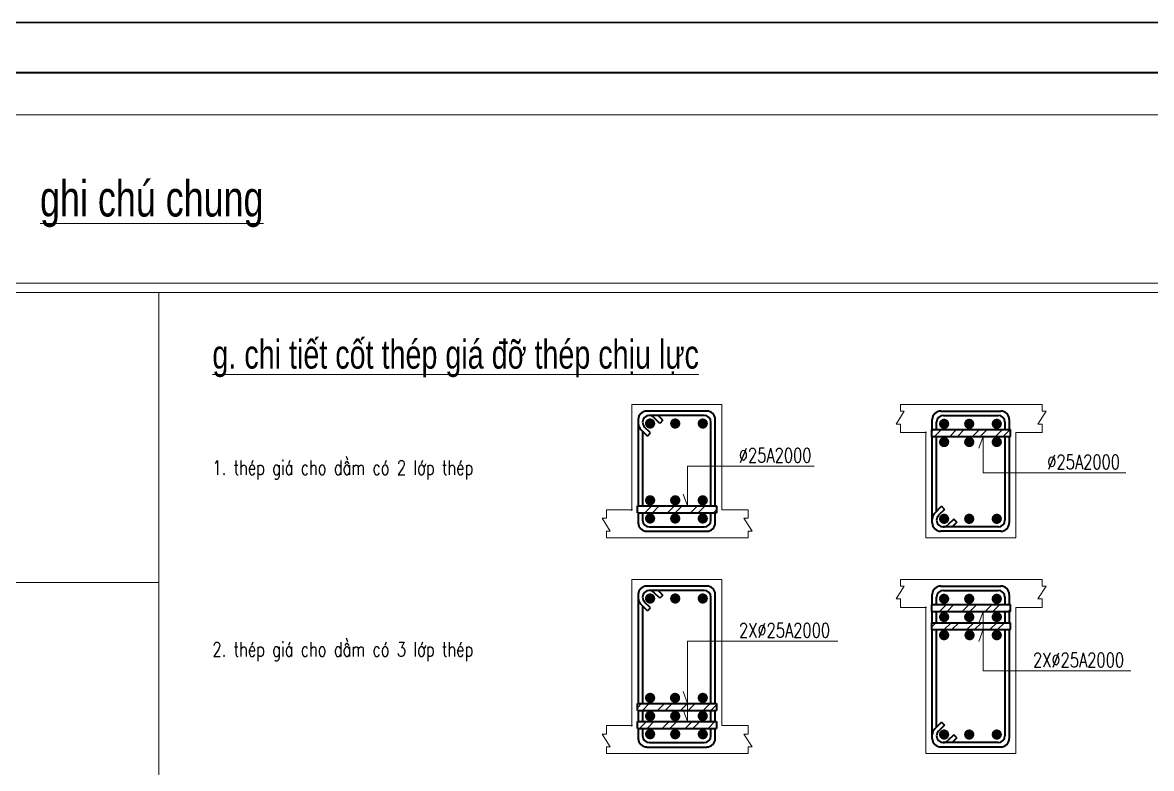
# Model space of a CAD drawing. Extents: x -2098986 to 943, y -1296280 to 73591.
# Drawn here: x -1675128 to -1659353, y -1028076 to -1017655 of the extents above; entities that cross this region are included whole.
import ezdxf
from ezdxf.enums import TextEntityAlignment as Align

# ---------------------------------------------------------------- set-up
doc = ezdxf.new("R2010")
doc.units = 0
doc.header["$LTSCALE"] = 150
for name, color, linetype, lineweight in [('05.Text', 253, 'Continuous', 18), ('11.Khung bo', 32, 'Continuous', 50), ('12.Khung', 36, 'Continuous', 25), ('LS-DIM', 251, 'Continuous', 13), ('LS-HATCH', 147, 'Continuous', 9), ('LS-TEXT', 60, 'Continuous', 20), ('LS-THAY', 7, 'Continuous', 20), ('LS-THEP', 3, 'Continuous', 35)]:
    doc.layers.add(name, color=color, linetype=linetype, lineweight=lineweight)
doc.layers.add('Tpl_Bound', color=1, linetype='Continuous', plot=False)
doc.styles.add('KCVN-LEADER', font='vnromadi.shx', dxfattribs={"width": 0.7, "height": 4})
doc.styles.add('vnsimpli', font='vnsimli.shx', dxfattribs={"width": 0.75})
pattern_1 = [(45, (-655228.4, 2393340.87), (-159.803483, 159.803483), []), (45, (-655121.87, 2393340.87), (-159.803483, 159.803483), [])]
pattern_2 = [(45, (-655228.4, 2393597.15), (-159.803483, 159.803483), []), (45, (-655121.87, 2393597.15), (-159.803483, 159.803483), [])]

# ---------------------------------------------------------------- blocks, each defined once
blk = doc.blocks.new('100')
at = {"layer": '11.Khung bo', "const_width": 26.7}
blk.add_lwpolyline([(1860913, -945240), (1860913, -916940), (1896063, -916940), (1896063, -945240)], close=True, dxfattribs=at)
blk.add_lwpolyline([(1860913, -945240), (1860913, -916940), (1896063, -916940), (1896063, -945240)], close=True, dxfattribs=at)
blk.add_lwpolyline([(1860913, -945240), (1860913, -916940), (1896063, -916940), (1896063, -945240)], close=True, dxfattribs=at)
at = {"layer": '12.Khung'}
blk.add_lwpolyline([(1901579, -945940), (1901579, -916240), (1859580, -916240), (1859580, -945940)], close=True, dxfattribs=at)
blk.add_lwpolyline([(1901579, -945940), (1901579, -916240), (1859580, -916240), (1859580, -945940)], close=True, dxfattribs=at)
blk.add_lwpolyline([(1901579, -945940), (1901579, -916240), (1859580, -916240), (1859580, -945940)], close=True, dxfattribs=at)

msp = doc.modelspace()

# ---------------------------------------------------------------- hatches: boundary and pattern name
at = {"layer": 'LS-HATCH'}
h = msp.add_hatch(dxfattribs=at)
h.set_pattern_fill('ANSI32', color=256, scale=23.726641, style=0)
h.set_pattern_definition(pattern_1)
h.paths.add_polyline_path([(-1662427.8, -1023341.7), (-1662427.8, -1023438.8), (-1661323.5, -1023438.8), (-1661323.5, -1023341.7)])
h = msp.add_hatch(dxfattribs=at)
h.set_pattern_fill('ANSI32', color=256, scale=23.726641, style=0)
h.set_pattern_definition(pattern_1)
h.paths.add_polyline_path([(-1665432.1, -1024504.6), (-1665432.1, -1024407.5), (-1666536.4, -1024407.5), (-1666536.4, -1024504.6)])
h = msp.add_hatch(dxfattribs=at)
h.set_pattern_fill('ANSI32', color=256, scale=23.726641, style=0)
h.set_pattern_definition(pattern_2)
h.paths.add_polyline_path([(-1662427.8, -1025786.3), (-1662427.8, -1025883.4), (-1661323.5, -1025883.4), (-1661323.5, -1025786.3)])
h = msp.add_hatch(dxfattribs=at)
h.set_pattern_fill('ANSI32', color=256, scale=23.726641, style=0)
h.set_pattern_definition(pattern_2)
h.paths.add_polyline_path([(-1662427.8, -1026040.2), (-1662427.8, -1026137.3), (-1661323.5, -1026137.3), (-1661323.5, -1026040.2)])
h = msp.add_hatch(dxfattribs=at)
h.set_pattern_fill('ANSI32', color=256, scale=23.726641, style=0)
h.set_pattern_definition(pattern_2)
h.paths.add_polyline_path([(-1665432.1, -1027265), (-1665432.1, -1027167.9), (-1666536.4, -1027167.9), (-1666536.4, -1027265)])
h = msp.add_hatch(dxfattribs=at)
h.set_pattern_fill('ANSI32', color=256, scale=23.726641, style=0)
h.set_pattern_definition(pattern_2)
h.paths.add_polyline_path([(-1665432.1, -1027518.9), (-1665432.1, -1027421.8), (-1666536.4, -1027421.8), (-1666536.4, -1027518.9)])

# ---------------------------------------------------------------- linework, layer by layer
at = {"layer": 'LS-DIM', "linetype": 'ByBlock'}
for p, q in [((-1661702.2, -1023438.8), (-1661764.3, -1023603.9)), ((-1665835.5, -1024407.5), (-1665897.6, -1024242.4)), ((-1661702.2, -1025883.4), (-1661764.3, -1026048.5)), ((-1661702.2, -1026137.3), (-1661764.3, -1026302.4)), ((-1665835.5, -1027167.9), (-1665897.6, -1027002.8)), ((-1665835.5, -1027421.8), (-1665897.6, -1027256.7))]:
    msp.add_line(p, q, dxfattribs=at)
at = {"layer": 'LS-DIM'}
for p, q in [((-1661702.2, -1023944.2), (-1661702.2, -1023438.8)), ((-1664066.3, -1023851.9), (-1665835.5, -1023851.9)), ((-1665835.5, -1023851.9), (-1665835.5, -1024407.5)), ((-1659710.9, -1023944.2), (-1661702.2, -1023944.2)), ((-1661702.2, -1026711.4), (-1661702.2, -1025883.4)), ((-1663735.1, -1026296.5), (-1665835.5, -1026296.5)), ((-1665835.5, -1026296.5), (-1665835.5, -1027421.8)), ((-1659641.6, -1026711.4), (-1661702.2, -1026711.4))]:
    msp.add_line(p, q, dxfattribs=at)
for points in [[(-1662860.1, -1023383.1), (-1662860.1, -1023264.4), (-1662919.2, -1023264.4), (-1662806.6, -1023085.6), (-1662860.1, -1023085.6), (-1662860.1, -1022992.7)], [(-1660879.3, -1023383.1), (-1660879.3, -1023264.4), (-1660938.5, -1023264.4), (-1660825.9, -1023085.6), (-1660879.3, -1023085.6), (-1660879.3, -1022992.7)], [(-1666968.7, -1024463.2), (-1666968.7, -1024581.9), (-1667027.8, -1024581.9), (-1666915.2, -1024760.7), (-1666968.7, -1024760.7), (-1666968.7, -1024853.6)], [(-1664987.9, -1024463.2), (-1664987.9, -1024581.9), (-1665047.1, -1024581.9), (-1664934.5, -1024760.7), (-1664987.9, -1024760.7), (-1664987.9, -1024853.6)], [(-1662860.1, -1025827.7), (-1662860.1, -1025709.1), (-1662919.2, -1025709.1), (-1662806.6, -1025530.2), (-1662860.1, -1025530.2), (-1662860.1, -1025437.3)], [(-1660879.3, -1025827.7), (-1660879.3, -1025709.1), (-1660938.5, -1025709.1), (-1660825.9, -1025530.2), (-1660879.3, -1025530.2), (-1660879.3, -1025437.3)], [(-1666968.7, -1027477.5), (-1666968.7, -1027596.1), (-1667027.8, -1027596.1), (-1666915.2, -1027775), (-1666968.7, -1027775), (-1666968.7, -1027867.8)], [(-1664987.9, -1027477.5), (-1664987.9, -1027596.1), (-1665047.1, -1027596.1), (-1664934.5, -1027775), (-1664987.9, -1027775), (-1664987.9, -1027867.8)]]:
    msp.add_lwpolyline(points, dxfattribs=at)
at = {"layer": 'LS-THAY'}
for p, q in [((-1689670.4, -1021297), (-1656781, -1021297)), ((-1689670.4, -1021427.1), (-1656781, -1021427.1)), ((-1673225.7, -1046311.5), (-1673225.7, -1021427.1)), ((-1666614.4, -1022992.7), (-1665356.7, -1022992.7)), ((-1666614.4, -1022992.7), (-1666614.4, -1024457.3)), ((-1665356.7, -1022992.7), (-1665356.7, -1024463.2)), ((-1662860.1, -1022992.7), (-1660879.3, -1022992.7)), ((-1662860.1, -1023383.1), (-1662511.7, -1023383.1)), ((-1662505.7, -1024853.6), (-1662505.7, -1023389)), ((-1661248.1, -1024853.6), (-1661248.1, -1023383.1)), ((-1661248.1, -1023383.1), (-1660879.3, -1023383.1)), ((-1666968.7, -1024463.2), (-1666620.3, -1024463.2)), ((-1665356.7, -1024463.2), (-1664987.9, -1024463.2)), ((-1666968.7, -1024853.6), (-1664987.9, -1024853.6)), ((-1662505.7, -1024853.6), (-1661248.1, -1024853.6)), ((-1689670.4, -1025476.9), (-1673225.7, -1025476.9)), ((-1666614.4, -1025437.3), (-1665356.7, -1025437.3)), ((-1666614.4, -1025437.3), (-1666614.4, -1027471.6)), ((-1665356.7, -1025437.3), (-1665356.7, -1027477.5)), ((-1662860.1, -1025437.3), (-1660879.3, -1025437.3)), ((-1662860.1, -1025827.7), (-1662511.7, -1025827.7)), ((-1662505.7, -1027867.8), (-1662505.7, -1025833.6)), ((-1661248.1, -1027867.8), (-1661248.1, -1025827.7)), ((-1661248.1, -1025827.7), (-1660879.3, -1025827.7)), ((-1666968.7, -1027477.5), (-1666620.3, -1027477.5)), ((-1665356.7, -1027477.5), (-1664987.9, -1027477.5)), ((-1666968.7, -1027867.8), (-1664987.9, -1027867.8)), ((-1662505.7, -1027867.8), (-1661248.1, -1027867.8))]:
    msp.add_line(p, q, dxfattribs=at)
msp.add_lwpolyline([(-1689670.4, -1018944.3), (-1656781, -1018944.3), (-1656781, -1046311.5), (-1689670.4, -1046311.5)], close=True, dxfattribs=at)
at = {"layer": 'LS-THEP'}
for p, q in [((-1665566.2, -1023083.6), (-1666404.8, -1023083.6)), ((-1665603.4, -1023144.5), (-1666371.6, -1023144.5)), ((-1666222, -1023254.8), (-1666304.5, -1023172.3)), ((-1666178.9, -1023211.8), (-1666246.2, -1023144.5)), ((-1662296.2, -1023083.6), (-1661457.6, -1023083.6)), ((-1662259.1, -1023144.5), (-1661494.8, -1023144.5)), ((-1666523.5, -1023202.2), (-1666523.5, -1023254.8)), ((-1666523.5, -1023202.2), (-1666523.5, -1024407.5)), ((-1666395.3, -1023432.1), (-1666488.7, -1023338.7)), ((-1666352.3, -1023389), (-1666434.8, -1023306.5)), ((-1666178.9, -1023211.8), (-1666222, -1023254.8)), ((-1665508.5, -1024407.5), (-1665508.5, -1023239.4)), ((-1665447.6, -1024407.5), (-1665447.6, -1023202.2)), ((-1662427.8, -1023341.7), (-1661323.5, -1023341.7)), ((-1662427.8, -1023341.7), (-1662427.8, -1023438.8)), ((-1662414.9, -1023243.9), (-1662414.9, -1023202.2)), ((-1662414.9, -1023341.7), (-1662414.9, -1023243.9)), ((-1662354, -1023237.9), (-1662354, -1023233.3)), ((-1662354, -1023341.7), (-1662354, -1023243.9)), ((-1661399.8, -1023233.3), (-1661399.8, -1023237.9)), ((-1661399.8, -1023243.9), (-1661399.8, -1023341.7)), ((-1661339, -1023202.2), (-1661339, -1023243.9)), ((-1661339, -1023243.9), (-1661339, -1023341.7)), ((-1661323.5, -1023438.8), (-1661323.5, -1023341.7)), ((-1666462.6, -1023364.8), (-1666462.6, -1024407.5)), ((-1666395.3, -1023432.1), (-1666352.3, -1023389)), ((-1662427.8, -1023438.8), (-1661323.5, -1023438.8)), ((-1662414.9, -1024644.1), (-1662414.9, -1023438.8)), ((-1662414.9, -1023497.8), (-1662414.9, -1023456.1)), ((-1662354, -1024481.5), (-1662354, -1023438.8)), ((-1662354, -1023491.7), (-1662354, -1023487.2)), ((-1661399.8, -1023438.8), (-1661399.8, -1024606.9)), ((-1661399.8, -1023487.2), (-1661399.8, -1023491.7)), ((-1661339, -1023438.8), (-1661339, -1024644.1)), ((-1666536.4, -1024504.6), (-1666536.4, -1024407.5)), ((-1666536.4, -1024407.5), (-1665432.1, -1024407.5)), ((-1666523.5, -1024348.5), (-1666523.5, -1024390.2)), ((-1666462.6, -1024354.5), (-1666462.6, -1024359.1)), ((-1665508.5, -1024359.1), (-1665508.5, -1024354.5)), ((-1665432.1, -1024407.5), (-1665432.1, -1024504.6)), ((-1662286.7, -1024414.2), (-1662380.1, -1024507.6)), ((-1662286.7, -1024414.2), (-1662243.6, -1024457.2)), ((-1666536.4, -1024504.6), (-1665432.1, -1024504.6)), ((-1666523.5, -1024504.6), (-1666523.5, -1024602.4)), ((-1666523.5, -1024602.4), (-1666523.5, -1024644.1)), ((-1666462.6, -1024504.6), (-1666462.6, -1024602.4)), ((-1666462.6, -1024608.4), (-1666462.6, -1024613)), ((-1665508.5, -1024602.4), (-1665508.5, -1024504.6)), ((-1665508.5, -1024613), (-1665508.5, -1024608.4)), ((-1665447.6, -1024602.4), (-1665447.6, -1024504.6)), ((-1665447.6, -1024644.1), (-1665447.6, -1024602.4)), ((-1662414.9, -1024644.1), (-1662414.9, -1024591.5)), ((-1662243.6, -1024457.2), (-1662326.2, -1024539.8)), ((-1662113.4, -1024591.5), (-1662195.9, -1024674)), ((-1662070.3, -1024634.5), (-1662113.4, -1024591.5)), ((-1666404.8, -1024762.7), (-1665566.2, -1024762.7)), ((-1666367.7, -1024701.8), (-1665603.4, -1024701.8)), ((-1661457.6, -1024762.7), (-1662296.2, -1024762.7)), ((-1661494.8, -1024701.8), (-1662263, -1024701.8)), ((-1662070.3, -1024634.5), (-1662137.6, -1024701.8)), ((-1665566.2, -1025528.2), (-1666404.8, -1025528.2)), ((-1662296.2, -1025528.2), (-1661457.6, -1025528.2)), ((-1666523.5, -1025646.9), (-1666523.5, -1027167.9)), ((-1666523.5, -1025646.9), (-1666523.5, -1025699.4)), ((-1665603.4, -1025589.1), (-1666371.6, -1025589.1)), ((-1666222, -1025699.5), (-1666304.5, -1025616.9)), ((-1666178.9, -1025656.4), (-1666246.2, -1025589.1)), ((-1666178.9, -1025656.4), (-1666222, -1025699.5)), ((-1665508.5, -1027167.9), (-1665508.5, -1025684)), ((-1665447.6, -1027167.9), (-1665447.6, -1025646.9)), ((-1662414.9, -1025688.6), (-1662414.9, -1025646.9)), ((-1662414.9, -1025786.3), (-1662414.9, -1025688.6)), ((-1662354, -1025786.3), (-1662354, -1025684)), ((-1662259.1, -1025589.1), (-1661494.8, -1025589.1)), ((-1661399.8, -1025678), (-1661399.8, -1025682.5)), ((-1661399.8, -1025688.6), (-1661399.8, -1025786.3)), ((-1661339, -1025646.9), (-1661339, -1025688.6)), ((-1661339, -1025688.6), (-1661339, -1025786.3)), ((-1666395.3, -1025876.7), (-1666488.7, -1025783.3)), ((-1666462.6, -1025809.4), (-1666462.6, -1027167.9)), ((-1666352.3, -1025833.7), (-1666434.8, -1025751.1)), ((-1666395.3, -1025876.7), (-1666352.3, -1025833.7)), ((-1662427.8, -1025786.3), (-1661323.5, -1025786.3)), ((-1662427.8, -1025786.3), (-1662427.8, -1025883.4)), ((-1661323.5, -1025883.4), (-1661323.5, -1025786.3)), ((-1662427.8, -1025883.4), (-1661323.5, -1025883.4)), ((-1662414.9, -1026040.2), (-1662414.9, -1025883.4)), ((-1662414.9, -1025942.4), (-1662414.9, -1025900.7)), ((-1662354, -1026040.2), (-1662354, -1025883.4)), ((-1662354, -1025936.4), (-1662354, -1025931.8)), ((-1661399.8, -1025883.4), (-1661399.8, -1026040.2)), ((-1661399.8, -1025931.8), (-1661399.8, -1025936.4)), ((-1661339, -1025883.4), (-1661339, -1026040.2)), ((-1662427.8, -1026040.2), (-1661323.5, -1026040.2)), ((-1662427.8, -1026040.2), (-1662427.8, -1026137.3)), ((-1662427.8, -1026137.3), (-1661323.5, -1026137.3)), ((-1662414.9, -1027658.3), (-1662414.9, -1026137.3)), ((-1662414.9, -1026196.3), (-1662414.9, -1026154.6)), ((-1662354, -1027495.7), (-1662354, -1026137.3)), ((-1662354, -1026190.3), (-1662354, -1026185.7)), ((-1661399.8, -1026137.3), (-1661399.8, -1027621.2)), ((-1661399.8, -1026185.7), (-1661399.8, -1026190.3)), ((-1661339, -1026137.3), (-1661339, -1027658.3)), ((-1661323.5, -1026137.3), (-1661323.5, -1026040.2)), ((-1666523.5, -1027108.9), (-1666523.5, -1027150.6)), ((-1666462.6, -1027114.9), (-1666462.6, -1027119.5)), ((-1665508.5, -1027119.5), (-1665508.5, -1027114.9)), ((-1666536.4, -1027167.9), (-1665432.1, -1027167.9)), ((-1666536.4, -1027265), (-1666536.4, -1027167.9)), ((-1666536.4, -1027265), (-1665432.1, -1027265)), ((-1666523.5, -1027265), (-1666523.5, -1027421.8)), ((-1666462.6, -1027265), (-1666462.6, -1027421.8)), ((-1665508.5, -1027421.8), (-1665508.5, -1027265)), ((-1665447.6, -1027421.8), (-1665447.6, -1027265)), ((-1665432.1, -1027167.9), (-1665432.1, -1027265)), ((-1666536.4, -1027421.8), (-1665432.1, -1027421.8)), ((-1666536.4, -1027518.9), (-1666536.4, -1027421.8)), ((-1666523.5, -1027362.8), (-1666523.5, -1027404.4)), ((-1666462.6, -1027368.8), (-1666462.6, -1027373.4)), ((-1665508.5, -1027373.4), (-1665508.5, -1027368.8)), ((-1665432.1, -1027421.8), (-1665432.1, -1027518.9)), ((-1662286.7, -1027428.5), (-1662380.1, -1027521.9)), ((-1662286.7, -1027428.5), (-1662243.6, -1027471.5)), ((-1666536.4, -1027518.9), (-1665432.1, -1027518.9)), ((-1666523.5, -1027518.9), (-1666523.5, -1027616.6)), ((-1666462.6, -1027518.9), (-1666462.6, -1027616.6)), ((-1665508.5, -1027616.6), (-1665508.5, -1027518.9)), ((-1665447.6, -1027616.6), (-1665447.6, -1027518.9)), ((-1662414.9, -1027658.3), (-1662414.9, -1027605.8)), ((-1662243.6, -1027471.5), (-1662326.2, -1027554.1)), ((-1662113.4, -1027605.7), (-1662195.9, -1027688.3)), ((-1662070.3, -1027648.8), (-1662113.4, -1027605.7)), ((-1666523.5, -1027616.6), (-1666523.5, -1027658.3)), ((-1666462.6, -1027622.7), (-1666462.6, -1027627.2)), ((-1666367.7, -1027716.1), (-1665603.4, -1027716.1)), ((-1665508.5, -1027627.2), (-1665508.5, -1027622.7)), ((-1665447.6, -1027658.3), (-1665447.6, -1027616.6)), ((-1661494.8, -1027716.1), (-1662263, -1027716.1)), ((-1662070.3, -1027648.8), (-1662137.6, -1027716.1)), ((-1666404.8, -1027777), (-1665566.2, -1027777)), ((-1661457.6, -1027777), (-1662296.2, -1027777))]:
    msp.add_line(p, q, dxfattribs=at)
at = {"layer": 'LS-THEP', "color": 3, "const_width": 71.2}
for points in [[(-1666393.9, -1023257.6, -1), (-1666322.7, -1023257.6, -1)], [(-1666043, -1023257.6, -1), (-1665971.9, -1023257.6, -1)], [(-1665658.2, -1023257.6, -1), (-1665587.1, -1023257.6, -1)], [(-1662285.3, -1023262.2, -1), (-1662214.1, -1023262.2, -1)], [(-1661934.4, -1023262.2, -1), (-1661863.3, -1023262.2, -1)], [(-1661549.6, -1023262.2, -1), (-1661478.4, -1023262.2, -1)], [(-1662285.3, -1023516.1, -1), (-1662214.1, -1023516.1, -1)], [(-1661934.4, -1023516.1, -1), (-1661863.3, -1023516.1, -1)], [(-1661549.6, -1023516.1, -1), (-1661478.4, -1023516.1, -1)], [(-1666393.9, -1024330.2, 1), (-1666322.7, -1024330.2, 1)], [(-1666043, -1024330.2, 1), (-1665971.9, -1024330.2, 1)], [(-1665658.2, -1024330.2, 1), (-1665587.1, -1024330.2, 1)], [(-1666393.9, -1024584.1, 1), (-1666322.7, -1024584.1, 1)], [(-1666043, -1024584.1, 1), (-1665971.9, -1024584.1, 1)], [(-1665658.2, -1024584.1, 1), (-1665587.1, -1024584.1, 1)], [(-1662285.3, -1024588.6, 1), (-1662214.1, -1024588.6, 1)], [(-1661934.4, -1024588.6, 1), (-1661863.3, -1024588.6, 1)], [(-1661549.6, -1024588.6, 1), (-1661478.4, -1024588.6, 1)], [(-1666393.9, -1025702.3, -1), (-1666322.7, -1025702.3, -1)], [(-1666043, -1025702.3, -1), (-1665971.9, -1025702.3, -1)], [(-1665658.2, -1025702.3, -1), (-1665587.1, -1025702.3, -1)], [(-1662285.3, -1025706.8, -1), (-1662214.1, -1025706.8, -1)], [(-1661934.4, -1025706.8, -1), (-1661863.3, -1025706.8, -1)], [(-1661549.6, -1025706.8, -1), (-1661478.4, -1025706.8, -1)], [(-1662285.3, -1025960.7, -1), (-1662214.1, -1025960.7, -1)], [(-1661934.4, -1025960.7, -1), (-1661863.3, -1025960.7, -1)], [(-1661549.6, -1025960.7, -1), (-1661478.4, -1025960.7, -1)], [(-1662285.3, -1026214.6, -1), (-1662214.1, -1026214.6, -1)], [(-1661929.6, -1026214.6, -1), (-1661858.4, -1026214.6, -1)], [(-1661549.6, -1026214.6, -1), (-1661478.4, -1026214.6, -1)], [(-1666393.9, -1027090.6, 1), (-1666322.7, -1027090.6, 1)], [(-1666045.3, -1027090.6, 1), (-1665974.1, -1027090.6, 1)], [(-1665658.2, -1027090.6, 1), (-1665587.1, -1027090.6, 1)], [(-1666393.9, -1027344.5, 1), (-1666322.7, -1027344.5, 1)], [(-1666043, -1027344.5, 1), (-1665971.9, -1027344.5, 1)], [(-1665658.2, -1027344.5, 1), (-1665587.1, -1027344.5, 1)], [(-1666393.9, -1027598.4, 1), (-1666322.7, -1027598.4, 1)], [(-1666043, -1027598.4, 1), (-1665971.9, -1027598.4, 1)], [(-1665658.2, -1027598.4, 1), (-1665587.1, -1027598.4, 1)], [(-1662285.3, -1027602.9, 1), (-1662214.1, -1027602.9, 1)], [(-1661934.4, -1027602.9, 1), (-1661863.3, -1027602.9, 1)], [(-1661549.6, -1027602.9, 1), (-1661478.4, -1027602.9, 1)]]:
    msp.add_lwpolyline(points, format="xyb", close=True, dxfattribs=at)
at = {"layer": 'LS-THEP'}
for centre, radius, start, end in [((-1666404.8, -1023202.2), 118.6, 90, 180), ((-1666404.8, -1023202.2), 118.6, 90, 180), ((-1666367.7, -1023239.4), 94.9, 90, 180), ((-1666371.6, -1023239.4), 94.9, 45, 90), ((-1665603.4, -1023239.4), 94.9, 0, 90), ((-1665566.2, -1023202.2), 118.6, 0, 90), ((-1662296.2, -1023202.2), 118.6, 90, 180), ((-1662259.1, -1023239.4), 94.9, 90, 180), ((-1661494.8, -1023239.4), 94.9, 0, 90), ((-1661457.6, -1023202.2), 118.6, 0, 90), ((-1666404.8, -1023254.8), 118.6, 180, 225), ((-1666367.7, -1023239.4), 94.9, 180, 225), ((-1662511.7, -1023389), 5.93, 0, 90), ((-1666620.3, -1024457.3), 5.93, 270, 0), ((-1666367.7, -1024606.9), 94.9, 180, 270), ((-1665603.4, -1024606.9), 94.9, 270, 0), ((-1662296.2, -1024591.5), 118.6, 135, 180), ((-1662259.1, -1024606.9), 94.9, 135, 180), ((-1662259.1, -1024606.9), 94.9, 180, 270), ((-1661494.8, -1024606.9), 94.9, 270, 0), ((-1666404.8, -1024644.1), 118.6, 180, 270), ((-1665566.2, -1024644.1), 118.6, 270, 0), ((-1662296.2, -1024644.1), 118.6, 180, 270), ((-1662296.2, -1024644.1), 118.6, 180, 270), ((-1662263, -1024606.9), 94.9, 270, 315), ((-1661457.6, -1024644.1), 118.6, 270, 0), ((-1666404.8, -1025646.9), 118.6, 90, 180), ((-1666404.8, -1025646.9), 118.6, 90, 180), ((-1665566.2, -1025646.9), 118.6, 0, 90), ((-1662296.2, -1025646.9), 118.6, 90, 180), ((-1661457.6, -1025646.9), 118.6, 0, 90), ((-1666404.8, -1025699.4), 118.6, 180, 225), ((-1666367.7, -1025684), 94.9, 90, 180), ((-1666367.7, -1025684), 94.9, 180, 225), ((-1666371.6, -1025684), 94.9, 45, 90), ((-1665603.4, -1025684), 94.9, 0, 90), ((-1662259.1, -1025684), 94.9, 90, 180), ((-1661494.8, -1025684), 94.9, 0, 90), ((-1662511.7, -1025833.6), 5.93, 0, 90), ((-1666620.3, -1027471.6), 5.93, 270, 0), ((-1662296.2, -1027605.8), 118.6, 135, 180), ((-1662259.1, -1027621.2), 94.9, 135, 180), ((-1666404.8, -1027658.3), 118.6, 180, 270), ((-1666367.7, -1027621.2), 94.9, 180, 270), ((-1665603.4, -1027621.2), 94.9, 270, 0), ((-1665566.2, -1027658.3), 118.6, 270, 0), ((-1662296.2, -1027658.3), 118.6, 180, 270), ((-1662296.2, -1027658.3), 118.6, 180, 270), ((-1662259.1, -1027621.2), 94.9, 180, 270), ((-1662263, -1027621.2), 94.9, 270, 315), ((-1661494.8, -1027621.2), 94.9, 270, 0), ((-1661457.6, -1027658.3), 118.6, 270, 0)]:
    msp.add_arc(centre, radius, start, end, dxfattribs=at)
at = {"layer": 'Tpl_Bound', "color": 1}
msp.add_lwpolyline([(-1692231.6, -1047355.5), (-1692231.6, -1017655.5), (-1650231.6, -1017655.5), (-1650231.6, -1047355.5)], close=True, dxfattribs=at)

# ---------------------------------------------------------------- block references
at = {"layer": '05.Text', "xscale": 1.000009185772931, "yscale": 1.000009185772931, "zscale": 1.000009185772931}
msp.add_blockref('100', (-3551828.3, -101407), dxfattribs=at)

# ---------------------------------------------------------------- texts
at = {"layer": 'LS-TEXT', "style": 'KCVN-LEADER', "width": 0.75}
msp.add_text('%%Ughi chó chung', height=500, dxfattribs=at).set_placement((-1673322.6, -1020364.7), align=Align.CENTER)
at = {"layer": 'LS-TEXT', "color": 60, "style": 'KCVN-LEADER', "width": 0.75}
msp.add_text('%%Ug. chi tiÕt cèt thÐp gi¸ ®ì thÐp chÞu lùc', height=400, dxfattribs=at).set_placement((-1672475.1, -1022290.4), align=Align.MIDDLE_LEFT)
at = {"layer": 'LS-TEXT', "style": 'vnsimpli', "width": 0.75}
for s, p in [('`25A2000', (-1664611.5, -1023700.6)), ('`25A2000', (-1660300.3, -1023793)), ('2X`25A2000', (-1664479.8, -1026145.3)), ('2X`25A2000', (-1660371.2, -1026560.1))]:
    msp.add_text(s, height=200, dxfattribs=at).set_placement(p, align=Align.MIDDLE)
for s, p in [('1. thÐp gi¸ cho dÇm cã 2 líp thÐp', (-1672475.1, -1023872.8)), ('2. thÐp gi¸ cho dÇm cã 3 líp thÐp', (-1672475.1, -1026410.8))]:
    msp.add_text(s, height=200, dxfattribs=at).set_placement(p, align=Align.MIDDLE_LEFT)

doc.saveas('drawing.dxf')
